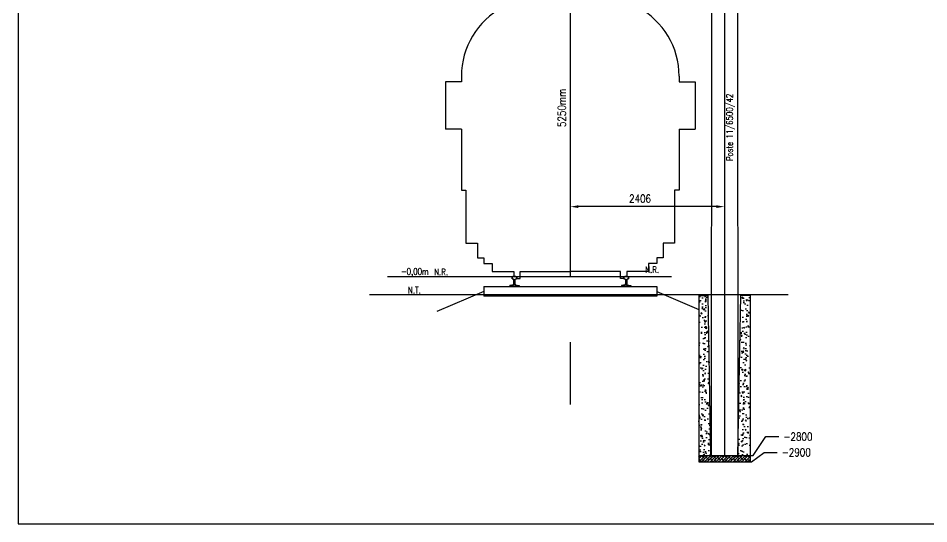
# Model space of a CAD drawing. Header units: millimetres. Extents: x -37020 to 35906, y -101 to 52234.
# Drawn here: x -46.24 to -32.02, y 241.47 to 249.38 of the extents above; entities that cross this region are included whole.
import ezdxf

# ---------------------------------------------------------------- set-up
doc = ezdxf.new("R2010")
doc.units = ezdxf.units.MM
doc.header["$PDMODE"] = 35
doc.header["$PDSIZE"] = 1
for name, pattern in [('ACAD_ISO04W100', [30, 24, -3, 0, -3]), ('CENTER', [50.8, 31.75, -6.35, 6.35, -6.35]), ('DASHDOTX2', [2, 1, -0.5, 0, -0.5]), ('HIDDEN', [9.525, 6.35, -3.175])]:
    doc.linetypes.add(name, pattern=pattern)
for name, color, linetype in [('Catenaria', 2, 'Continuous'), ('CI-Auxiliar1', 1, 'Continuous'), ('CI-Encofrado-g', 4, 'Continuous'), ('CI-Encofrados', 2, 'Continuous'), ('CI-Proyecciones', 1, 'HIDDEN'), ('DIBUJO', 5, 'Continuous'), ('EJES-COL', 1, 'DASHDOTX2'), ('ES-Perfiles-g', 4, 'Continuous'), ('galibo', 41, 'Continuous'), ('GE-Cotas', 1, 'Continuous'), ('M0_EQUIPOS', 2, 'Continuous'), ('Textos', 1, 'Continuous')]:
    doc.layers.add(name, color=color, linetype=linetype)
doc.styles.add('ROMAN_SIMPLEX', font='ROMANS')
doc.styles.add('Romans', font='romans.shx', dxfattribs={"width": 0.8})
doc.dimstyles.new('COTAS GENERAL', dxfattribs={"dimscale": 0.1, "dimtxt": 2.5, "dimasz": 2.5, "dimexe": 1, "dimexo": 1, "dimgap": 1.25, "dimtad": 1, "dimzin": 1, "dimdsep": 46, "dimtxsty": 'Romans', "dimcen": 1, "dimclrd": 2, "dimclre": 1, "dimclrt": 3, "dimaunit": 1, "dimadec": 3, "dimazin": 0, "dimtfac": 1, "dimtix": 1, "dimtmove": 0, "dimatfit": 0, "dimfxl": 1, "dimtolj": 1, "dimarcsym": 0})

# ---------------------------------------------------------------- blocks, each defined once
blk = doc.blocks.new('riel 54.77')
at = {"layer": 'ES-Perfiles-g', "ltscale": 2}
for p in [(-0.056, 0.014), (-0.014, 0.014)]:
    blk.add_line(p, (-0.035, 0.014), dxfattribs=at)
for points in [[(-0.035, -0.144), (-0.103, -0.144, -0.377928), (-0.105, -0.143), (-0.105, -0.137, -0.371725), (-0.102, -0.133), (-0.081, -0.131), (-0.055, -0.121, 0.336753), (-0.045, -0.106), (-0.043, -0.084), (-0.043, -0.042, 0.235554), (-0.049, -0.03), (-0.069, -0.023, -0.288178), (-0.071, -0.021), (-0.07, 0, -0.398962), (-0.056, 0.014, -0.398962)], [(-0.035, -0.144), (0.033, -0.144, 0.377928), (0.035, -0.143), (0.035, -0.137, 0.371725), (0.032, -0.133), (0.011, -0.131), (-0.015, -0.121, -0.336753), (-0.025, -0.106), (-0.027, -0.084), (-0.027, -0.042, -0.235554), (-0.021, -0.03), (-0.001, -0.023, 0.288178), (0.001, -0.021), (0, 0, 0.398962), (-0.014, 0.014, 0.398962)]]:
    blk.add_lwpolyline(points, format="xyb", dxfattribs=at)
blk = doc.blocks.new('galibo TA')
at = {"layer": 'EJES-COL', "color": 1, "linetype": 'HIDDEN'}
blk.add_line((0, 8.498), (0, -2), dxfattribs=at)
at = {"layer": 'galibo', "linetype": 'HIDDEN'}
for p, q in [((-1.21, 5.7), (-1.21, 4.107)), ((-1.21, 5.7), (0, 5.7)), ((1.21, 5.7), (0, 5.7)), ((1.21, 5.7), (1.21, 4.107)), ((1.7, 3.13), (1.7, 3.04)), ((-1.7, 3.04), (-1.95, 3.04)), ((-1.95, 3.04), (-1.95, 2.3)), ((1.7, 3.04), (1.95, 3.04)), ((1.95, 3.04), (1.95, 2.3)), ((-1.7, 2.3), (-1.95, 2.3)), ((-1.7, 2.3), (-1.7, 1.35)), ((1.7, 2.3), (1.95, 2.3)), ((1.7, 2.3), (1.7, 1.35)), ((-1.63, 1.35), (-1.63, 0.52)), ((1.7, 1.35), (1.63, 1.35)), ((1.63, 1.35), (1.63, 0.52)), ((-1.63, 0.52), (-1.45, 0.52)), ((-1.45, 0.52), (-1.45, 0.29)), ((1.45, 0.52), (1.45, 0.29)), ((-1.45, 0.29), (-1.35, 0.29)), ((-1.35, 0.29), (-1.35, 0.2)), ((-1.35, 0.2), (-1.22, 0.2)), ((-1.22, 0.2), (-1.22, 0.075)), ((-1.22, 0.075), (-0.881, 0.075)), ((-0.782, 0.075), (0, 0.075)), ((0.782, 0.075), (0, 0.075)), ((1.22, 0.075), (0.881, 0.075))]:
    blk.add_line(p, q, dxfattribs=at)
at = {"layer": 'galibo'}
for p, q in [((-1.7, 3.13), (-1.7, 3.04)), ((-1.7, 1.35), (-1.63, 1.35)), ((1.63, 0.52), (1.45, 0.52)), ((1.45, 0.29), (1.35, 0.29)), ((1.22, 0.2), (1.22, 0.075)), ((-0.881, 0.075), (-0.881, 0)), ((-0.782, -0.035), (-0.782, 0.075)), ((0.782, -0.035), (0.782, 0.075)), ((0.881, 0.075), (0.881, 0)), ((-0.838, -0.035), (-0.782, -0.035)), ((0.838, -0.035), (0.782, -0.035))]:
    blk.add_line(p, q, dxfattribs=at)
at = {"layer": 'galibo', "linetype": 'CENTER'}
for p, q in [((1.35, 0.29), (1.35, 0.2)), ((1.35, 0.2), (1.22, 0.2))]:
    blk.add_line(p, q, dxfattribs=at)
at = {"layer": 'galibo', "linetype": 'HIDDEN'}
for centre, radius, start, end in [((0, 2.23), 2.24, 90, 118.0725), ((0, 2.23), 2.24, 61.9275, 90), ((-0.48, 3.13), 1.22, 118.0725, 180), ((0.48, 3.13), 1.22, 0, 61.9275)]:
    blk.add_arc(centre, radius, start, end, dxfattribs=at)
for p in [(-0.838, -0.014), (0.908, -0.014)]:
    blk.add_blockref('riel 54.77', p)
blk = doc.blocks.new('RIEL49')
for points in [[(0, 0.152, 0.025787), (-0.024, 0.151, 0.384322), (-0.035, 0.139), (-0.035, 0.116, 0.322823), (-0.034, 0.115), (-0.014, 0.108, -0.322823), (-0.007, 0.099), (-0.007, 0.064, -0.023913), (-0.009, 0.027, -0.339738), (-0.017, 0.019), (-0.068, 0.01, 0.366629), (-0.073, 0.005), (-0.073, 0), (0, 0)], [(0, 0.152, -0.025787), (0.024, 0.151, -0.384322), (0.035, 0.139), (0.035, 0.116, -0.322823), (0.034, 0.115), (0.014, 0.108, 0.322823), (0.007, 0.099), (0.007, 0.064, 0.023913), (0.009, 0.027, 0.339738), (0.017, 0.019), (0.068, 0.01, -0.366629), (0.073, 0.005), (0.073, 0), (0, 0)]]:
    blk.add_lwpolyline(points, format="xyb")
blk = doc.blocks.new('RIEL49K')
blk.add_blockref('RIEL49', (0, 0))
blk = doc.blocks.new('A$C5077')
at = {"layer": 'CI-Encofrados', "color": 3}
for p, q in [((0.00825, 11), (0, 0)), ((0.00825, 11), (0.40825, 11)), ((0.40825, 11), (0.4165, 0)), ((0.4165, 0), (0, 0))]:
    blk.add_line(p, q, dxfattribs=at)
at = {"layer": 'CI-Encofrados', "color": 253}
blk.add_line((0.20825, 11), (0.20825, 0), dxfattribs=at)
blk = doc.blocks.new('*D358')
at = {"layer": 'Defpoints', "color": 0, "transparency": 16777216}
for p in [(-34.998, 253.026), (-34.531, 253.115), (-37.063, 245.341)]:
    blk.add_point(p, dxfattribs=at)
at = {"layer": 'GE-Cotas', "color": 1, "lineweight": -2, "transparency": 16777216}
for p, q in [((-34.948, 253.026), (-34.798, 253.026)), ((-34.798, 253.026), (-34.731, 253.115)), ((-34.731, 253.115), (-33.997, 253.115))]:
    blk.add_line(p, q, dxfattribs=at)
at = {"layer": 'GE-Cotas', "color": 3, "linetype": 'Continuous', "transparency": 16777216, "insert": (-34.233, 253.24), "char_height": 0.125, "attachment_point": 5, "style": 'Romans'}
blk.add_mtext('\\A1;+7685', dxfattribs=at)
blk = doc.blocks.new('*D359')
at = {"layer": 'Defpoints', "color": 0, "transparency": 16777216}
for p in [(-34.465, 253.356), (-34.939, 253.262), (-37.063, 245.341)]:
    blk.add_point(p, dxfattribs=at)
at = {"layer": 'GE-Cotas', "color": 1, "lineweight": -2, "transparency": 16777216}
for p, q in [((-34.739, 253.262), (-34.665, 253.356)), ((-34.665, 253.356), (-33.959, 253.356)), ((-34.889, 253.262), (-34.739, 253.262))]:
    blk.add_line(p, q, dxfattribs=at)
at = {"layer": 'GE-Cotas', "color": 3, "linetype": 'Continuous', "transparency": 16777216, "insert": (-34.181, 253.481), "char_height": 0.125, "attachment_point": 5, "style": 'Romans'}
blk.add_mtext('\\A1;+7921', dxfattribs=at)
blk = doc.blocks.new('*D360')
at = {"layer": 'Defpoints', "color": 0, "transparency": 16777216}
for p in [(-35.169, 251.609), (-34.504, 251.637), (-37.063, 245.341)]:
    blk.add_point(p, dxfattribs=at)
at = {"layer": 'GE-Cotas', "color": 1, "lineweight": -2, "transparency": 16777216}
for p, q in [((-35.119, 251.609), (-34.904, 251.609)), ((-34.904, 251.609), (-34.704, 251.637)), ((-34.704, 251.637), (-33.969, 251.637))]:
    blk.add_line(p, q, dxfattribs=at)
at = {"layer": 'GE-Cotas', "color": 3, "linetype": 'Continuous', "transparency": 16777216, "insert": (-34.205, 251.762), "char_height": 0.125, "attachment_point": 5, "style": 'Romans'}
blk.add_mtext('\\A1;+6268', dxfattribs=at)
blk = doc.blocks.new('*D361')
at = {"layer": 'Defpoints', "color": 0, "transparency": 16777216}
for p in [(-35.171, 250.82), (-34.494, 250.615), (-37.622, 245.341)]:
    blk.add_point(p, dxfattribs=at)
at = {"layer": 'GE-Cotas', "color": 1, "lineweight": -2, "transparency": 16777216}
for p, q in [((-35.121, 250.82), (-34.894, 250.82)), ((-34.894, 250.82), (-34.694, 250.615)), ((-34.694, 250.615), (-33.965, 250.615))]:
    blk.add_line(p, q, dxfattribs=at)
at = {"layer": 'GE-Cotas', "color": 3, "linetype": 'Continuous', "transparency": 16777216, "insert": (-34.198, 250.74), "char_height": 0.125, "attachment_point": 5, "style": 'Romans'}
blk.add_mtext('\\A1;+5479', dxfattribs=at)
blk = doc.blocks.new('*D362')
at = {"layer": 'Defpoints', "color": 0, "transparency": 16777216}
for p in [(-34.245, 254.125), (-34.715, 253.945), (-37.063, 245.341)]:
    blk.add_point(p, dxfattribs=at)
at = {"layer": 'GE-Cotas', "color": 1, "lineweight": -2, "transparency": 16777216}
for p, q in [((-34.515, 253.945), (-34.445, 254.125)), ((-34.445, 254.125), (-33.706, 254.125)), ((-34.665, 253.945), (-34.515, 253.945))]:
    blk.add_line(p, q, dxfattribs=at)
at = {"layer": 'GE-Cotas', "color": 3, "linetype": 'Continuous', "transparency": 16777216, "insert": (-33.944, 254.25), "char_height": 0.125, "attachment_point": 5, "style": 'Romans'}
blk.add_mtext('\\A1;+8604', dxfattribs=at)
blk = doc.blocks.new('*D363')
at = {"layer": 'Defpoints', "color": 0, "transparency": 16777216}
for p in [(-37.063, 245.341), (-34.367, 242.837), (-35.215, 242.541)]:
    blk.add_point(p, dxfattribs=at)
at = {"layer": 'GE-Cotas', "color": 1, "lineweight": -2, "transparency": 16777216}
for p, q in [((-34.767, 242.541), (-34.567, 242.837)), ((-34.567, 242.837), (-34.367, 242.837)), ((-35.165, 242.541), (-34.767, 242.541))]:
    blk.add_line(p, q, dxfattribs=at)
at = {"layer": 'GE-Cotas', "color": 3, "linetype": 'Continuous', "transparency": 16777216, "insert": (-34.068, 242.837), "char_height": 0.125, "attachment_point": 5, "style": 'Romans'}
blk.add_mtext('\\A1;-2800', dxfattribs=at)
blk = doc.blocks.new('*D364')
at = {"layer": 'Defpoints', "color": 0, "transparency": 16777216}
for p in [(-37.063, 245.341), (-34.392, 242.591), (-35.215, 242.441)]:
    blk.add_point(p, dxfattribs=at)
at = {"layer": 'GE-Cotas', "color": 1, "lineweight": -2, "transparency": 16777216}
for p, q in [((-34.792, 242.441), (-34.592, 242.591)), ((-34.592, 242.591), (-34.392, 242.591)), ((-35.165, 242.441), (-34.792, 242.441))]:
    blk.add_line(p, q, dxfattribs=at)
at = {"layer": 'GE-Cotas', "color": 3, "linetype": 'Continuous', "transparency": 16777216, "insert": (-34.094, 242.591), "char_height": 0.125, "attachment_point": 5, "style": 'Romans'}
blk.add_mtext('\\A1;-2900', dxfattribs=at)
blk = doc.blocks.new('A$C6CA61918')
at = {"layer": 'CI-Encofrado-g'}
h = blk.add_hatch(dxfattribs=at)
h.set_pattern_fill('ANSI38', color=1, scale=0.01, style=0)
h.set_pattern_definition([(45, (-2135.37665, -969.03599), (-0.0224506403, 0.0224506403), []), (135, (-2135.37665, -969.03599), (-0.0673519209, 0.0224506403), [0.079375, -0.047625])])
h.paths.add_polyline_path([(0, 0.1), (0.8, 0.1), (0.8, 0), (0, 0)])
at = {"layer": 'DIBUJO', "ltscale": 2000}
h = blk.add_hatch(dxfattribs=at)
h.set_pattern_fill('AR-CONC', color=1, scale=0.001, style=0)
h.set_pattern_definition([(50, (-2135.37665, -969.03599), (0.182184669, -0.015939086), [0.01905, -0.20955]), (355, (-2135.37665, -969.03599), (-0.035243421, 0.191056845), [0.01524, -0.167640584]), (100.451445, (-2135.36147, -969.03732), (0.146941247, 0.175117752), [0.016190009, -0.178090245]), (46.1842, (-2135.37665, -968.98519), (0.27107904, -0.042042328), [0.028575, -0.314325]), (96.635558, (-2135.35406, -968.9887), (0.237404134, 0.247426125), [0.024285023, -0.267135608]), (351.184151, (-2135.37665, -968.9852), (0.237404134, 0.247426125), [0.022859967, -0.251459732]), (21, (-2135.35125, -968.99789), (0.151614391, -0.102265198), [0.01905, -0.20955]), (326, (-2135.35125, -968.99789), (0.061802028, 0.184187966), [0.01524, -0.16764]), (71.451445, (-2135.33861, -969.00641), (0.213416419, 0.081922769), [0.016190009, -0.178089938]), (37.5, (-2135.37665, -969.03599), (0.0030886033, 0.0845550389), [0, -0.165608, 0, -0.17018, 0, -0.168275]), (7.5, (-2135.37665, -969.03599), (0.0668196625, 0.1001805748), [0, -0.097028, 0, -0.161798, 0, -0.064135]), (327.5, (-2135.43329, -969.03599), (0.1355905952, -0.005728744), [0, -0.0635, 0, -0.19812, 0, -0.26289]), (317.5, (-2135.45869, -969.03599), (0.1481291814, 0.025426491), [0, -0.08255, 0, -0.131572, 0, -0.18669])])
h.paths.add_polyline_path([(0, 2.6), (0.145, 2.6), (0.19, 0.1), (0, 0.1)])
h.paths.add_polyline_path([(0.657, 2.603), (0.8, 2.6), (0.8, 0.1), (0.61, 0.1), (0.61, 0.103)])
blk.add_line((0.4, 2.6), (0.4, 2.55))
at = {"layer": 'CI-Auxiliar1', "color": 3}
blk.add_line((0, 0.1), (0.8, 0.1), dxfattribs=at)
at = {"layer": 'CI-Encofrado-g'}
for p, q in [((0, 2.6), (0, 0)), ((0, 2.6), (0.144, 2.6)), ((0.19, 0.1), (0.144, 2.6)), ((0.61, 0.1), (0.657, 2.6)), ((0.8, 2.6), (0.657, 2.6)), ((0.8, 2.6), (0.8, 0)), ((0, 0), (0.8, 0)), ((0.19, 0.1), (0.61, 0.1))]:
    blk.add_line(p, q, dxfattribs=at)
blk = doc.blocks.new('*D369')
at = {"layer": 'Defpoints', "color": 0, "transparency": 16777216}
for p in [(-37.622, 247.095), (-35.215, 247.037), (-37.622, 246.432)]:
    blk.add_point(p, dxfattribs=at)
at = {"layer": 'GE-Cotas', "color": 1, "lineweight": -2, "transparency": 16777216}
for p, q in [((-37.622, 247.045), (-37.622, 246.382)), ((-35.215, 246.987), (-35.215, 246.382))]:
    blk.add_line(p, q, dxfattribs=at)
at = {"layer": 'GE-Cotas', "color": 2, "lineweight": -2, "transparency": 16777216}
blk.add_line((-35.34, 246.432), (-37.497, 246.432), dxfattribs=at)
at = {"layer": 'GE-Cotas', "color": 2, "transparency": 16777216}
for points in [[(-37.497, 246.453), (-37.497, 246.411), (-37.622, 246.432)], [(-35.34, 246.411), (-35.34, 246.453), (-35.215, 246.432)]]:
    blk.add_solid(points, dxfattribs=at)
at = {"layer": 'GE-Cotas', "color": 3, "linetype": 'Continuous', "transparency": 16777216, "insert": (-36.533, 246.557), "char_height": 0.125, "attachment_point": 5, "style": 'Romans'}
blk.add_mtext('\\A1;2406', dxfattribs=at)

msp = doc.modelspace()

# ---------------------------------------------------------------- linework, layer by layer
at = {"color": 8, "linetype": 'ACAD_ISO04W100', "ltscale": 10}
msp.add_line((-37.6216, 245.3413), (-37.6213, 250.5913), dxfattribs=at)
at = {"layer": 'Catenaria', "color": 210, "elevation": -20.7852}
msp.add_lwpolyline([(-46.2441, 255.7974), (-46.2441, 241.4744), (-23.3953, 241.4744), (-23.3953, 255.7974)], close=True, dxfattribs=at)
at = {"layer": 'GE-Cotas', "color": 3, "linetype": 'Continuous'}
msp.add_line((-40.4788, 245.3413), (-36.0406, 245.3413), dxfattribs=at)
at = {"layer": 'GE-Cotas', "linetype": 'Continuous'}
msp.add_line((-40.7562, 245.0613), (-34.2173, 245.0613), dxfattribs=at)
at = {"layer": 'M0_EQUIPOS'}
for p, q in [((-38.9716, 245.1822), (-36.2716, 245.1822)), ((-38.9716, 245.1822), (-38.9716, 245.0322)), ((-36.2716, 245.1822), (-36.2716, 245.0322)), ((-38.9716, 245.1072), (-39.7081, 244.7913)), ((-36.2716, 245.0322), (-38.9716, 245.0322)), ((-36.2716, 245.1072), (-35.6151, 244.8256))]:
    msp.add_line(p, q, dxfattribs=at)

# ---------------------------------------------------------------- block references
msp.add_blockref('A$C6CA61918', (-35.6151, 242.4413))
at = {"layer": 'CI-Proyecciones', "ltscale": 100}
msp.add_blockref('galibo TA', (-37.6224, 245.3413), dxfattribs=at)
at = {"layer": 'M0_EQUIPOS', "xscale": -1, "rotation": 359.9999999999999}
msp.add_blockref('A$C5077', (-35.0069, 242.5413), dxfattribs=at)
at = {"layer": 'M0_EQUIPOS', "extrusion": (0, 0, -1), "xscale": -1, "zscale": -1}
msp.add_blockref('RIEL49', (38.4945, 245.1889), dxfattribs=at)
at = {"layer": 'M0_EQUIPOS'}
msp.add_blockref('RIEL49K', (-36.7487, 245.1889), dxfattribs=at)

# ---------------------------------------------------------------- texts
at = {"layer": 'GE-Cotas', "color": 2, "linetype": 'Continuous', "style": 'ROMAN_SIMPLEX', "width": 0.8}
for s, rotation, p in [('Poste 11/6500/42', 90, (-35.0854, 247.1448)), ('-0,00m', 360, (-40.2673, 245.3685)), ('N.R.', 360, (-39.7479, 245.361)), ('N.T.', 360, (-40.1561, 245.0766))]:
    msp.add_text(s, height=0.1, rotation=rotation, dxfattribs=at).set_placement(p)
at = {"layer": 'Textos', "linetype": 'Continuous', "style": 'ROMAN_SIMPLEX', "width": 0.8}
msp.add_text('5250mm', height=0.125, rotation=90, dxfattribs=at).set_placement((-37.6919, 247.676))
msp.add_text('N.R.', height=0.1, dxfattribs=at).set_placement((-36.452, 245.3967))

# ---------------------------------------------------------------- dimensions: what is measured, and where the dimension line sits
at = {"layer": 'GE-Cotas'}
for feature_location, offset, origin, text, override, picture, middle in [((-34.7151, 253.9449), (0.4705, 0.18), (-37.0626, 245.3413), '+<>', {"dimscale": 0.05, "dimasz": 2, "dimdec": 0, "dimlfac": 1000, "dimdsep": 44}, '*D362', (-33.9439, 254.2499)), ((-34.9387, 253.2619), (0.4739, 0.0938), (-37.0626, 245.3413), '+<>', {"dimscale": 0.05, "dimasz": 2, "dimdec": 0, "dimlfac": 1000, "dimdsep": 44}, '*D359', (-34.1808, 253.4807)), ((-34.9981, 253.0263), (0.467, 0.0885), (-37.0626, 245.3413), '+<>', {"dimscale": 0.05, "dimasz": 2, "dimdec": 0, "dimlfac": 1000, "dimdsep": 44}, '*D358', (-34.2326, 253.2399)), ((-35.1693, 251.6091), (0.6656, 0.0278), (-37.0626, 245.3413), '+<>', {"dimscale": 0.05, "dimasz": 2, "dimdec": 0, "dimlfac": 1000, "dimdsep": 44}, '*D360', (-34.2052, 251.7619)), ((-35.1712, 250.8199), (0.6769, -0.2048), (-37.6216, 245.3413), '+<>', {"dimscale": 0.05, "dimasz": 2, "dimdec": 0, "dimlfac": 1000, "dimdsep": 44}, '*D361', (-34.1984, 250.7401)), ((-35.2151, 242.5413), (0.8483, 0.2961), (-37.0626, 245.3413), '-<>', {"dimscale": 1, "dimtxt": 0.125, "dimasz": 0.1, "dimexe": 0.05, "dimexo": 0.05, "dimgap": 0.0625, "dimtad": 0, "dimdec": 0, "dimlfac": 1000, "dimdsep": 44, "dimcen": 0.05}, '*D363', (-34.0683, 242.8374)), ((-35.2151, 242.4413), (0.8229, 0.1498), (-37.0626, 245.3413), '-<>', {"dimscale": 1, "dimtxt": 0.125, "dimasz": 0.1, "dimexe": 0.05, "dimexo": 0.05, "dimgap": 0.0625, "dimtad": 0, "dimdec": 0, "dimlfac": 1000, "dimdsep": 44, "dimcen": 0.05}, '*D364', (-34.0937, 242.5911))]:
    dim = msp.add_ordinate_dim(feature_location=feature_location, offset=offset, dtype=0, origin=origin, text=text, dimstyle='COTAS GENERAL', override=override, dxfattribs=at)
    dim.commit()
    dim.dimension.update_dxf_attribs({"geometry": picture, "text_midpoint": middle})
dim = msp.add_linear_dim(base=(-37.6215, 246.432), p1=(-35.2151, 247.0374), p2=(-37.6215, 247.0949), angle=180, dimstyle='COTAS GENERAL', override={"dimscale": 0.05, "dimdec": 0, "dimlfac": 1000, "dimdsep": 44}, dxfattribs=at)
dim.commit()
dim.dimension.update_dxf_attribs({"geometry": '*D369', "text_midpoint": (-36.5329, 246.432), "dimtype": 160})

doc.saveas('drawing.dxf')
